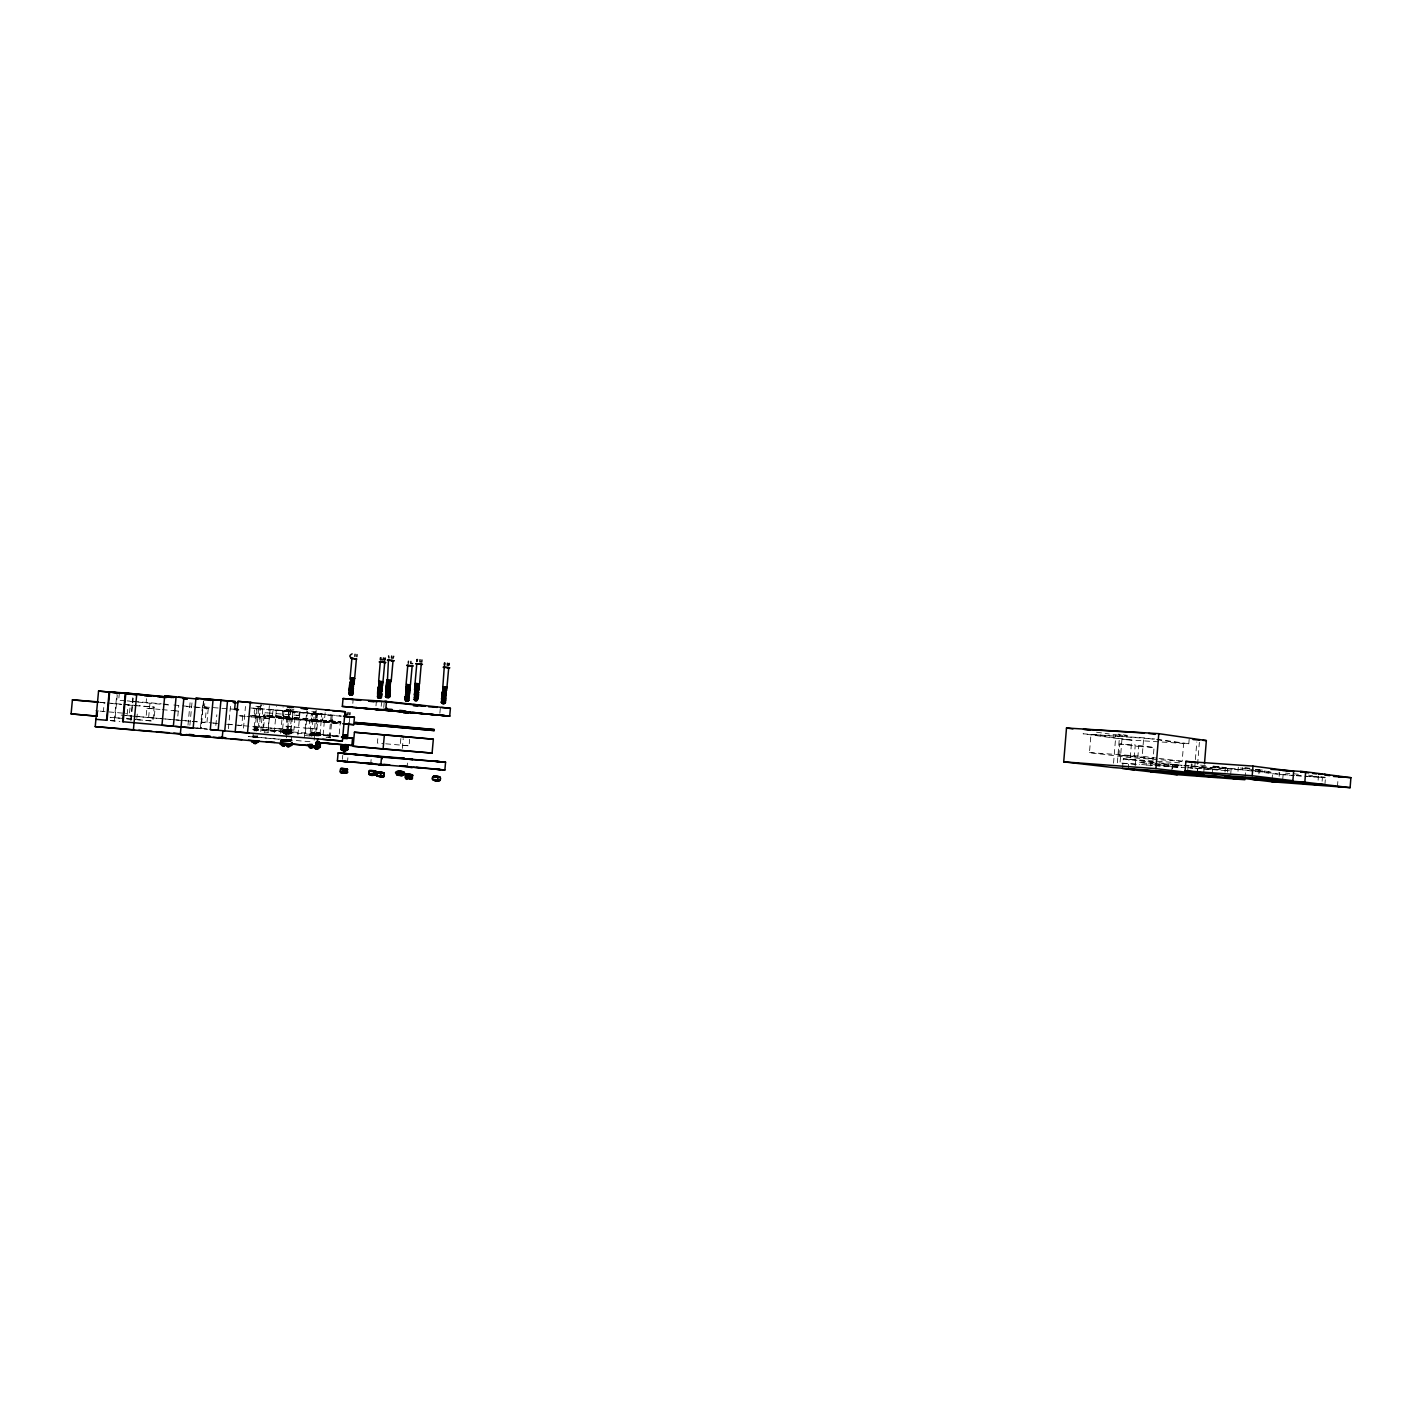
<?xml version="1.0" encoding="UTF-8"?>
<svg xmlns="http://www.w3.org/2000/svg" width="1422" height="1422" viewBox="0 0 1422 1422"><rect width="100%" height="100%" fill="white"/><g stroke="black" fill="none" stroke-linecap="round" stroke-linejoin="round"><path stroke-width="0.75" stroke-dasharray="5 3.75" d="M1272.032 779.825L1272.494 774.012M1294.198 775.541L1278.769 774.421L1278.947 772.235M1279.142 776.341L1279.462 772.448M1282.662 780.287L1283.124 774.546L1254.044 770.902M1318.123 780.145L1318.443 776.092M1322.104 781.265L1322.424 777.39L1313.661 776.288M1324.895 784.766L1325.375 778.669M1337.462 786.544L1337.924 780.571M1189.165 739.28L1188.81 743.759L1126.722 739.778L1127.095 735.387L1118.35 734.161M1128.215 769.106L1128.997 759.366L1135.68 759.917L1135.04 767.72M1130.277 757.659L1131.716 740.098L1090.958 734.499L1089.465 752.611L1130.277 757.659L1182.162 761.303L1183.619 743.422L1143.697 737.84L1090.958 734.499M1153.135 758.69L1134.347 756.344L1135.271 744.986L1119.825 743.973L1118.901 755.26L1153.135 758.69L1154.042 747.492L1135.271 744.986M1137.813 757.624L1138.72 746.479L1119.825 743.973M1158.912 762.654L1177.949 764.983L1177.789 767.08L1139.68 762.476L1139.857 760.308L1156.779 762.388M1156.921 758.139L1142.204 756.273L1143.697 737.84M1150.7 765.889L1151.002 762.068L1153.598 762.21M1171.692 772.199L1172.297 764.663L1178.785 765.214L1159.783 763.312M1172.35 768.627L1172.368 764.698M1187.619 771.897L1188.081 766.156L1215.934 769.569M1190.996 767.773L1191.316 763.792M1192.134 764.041L1191.956 766.227L1229.195 770.813L1229.372 768.68L1211.029 766.387M1195.209 761.801L1194.676 768.413L1197.235 768.715M1195.387 759.597L1196.809 741.982M1197.591 764.325L1199.368 742.337M1197.093 774.137L1197.733 766.138M1197.377 774.315L1198.017 766.351M1203.634 774.261L1204.31 765.836M1212.113 774.297L1212.753 766.476L1219.489 767.045M1225 772.164L1225.337 768.129M1227.417 772.146L1227.701 768.502M1230.67 774.706L1231.168 768.662M1237.993 771.257L1238.313 767.222M1242.401 769.871L1242.579 767.613M1245.05 777.816L1245.672 770.137M1258.914 773.852L1259.234 769.871L1256.995 769.622M1113.55 763.187L1115.861 734.89L1105.125 733.397M1117.354 762.796L1119.629 734.925L1122.278 735.298L1120.003 763.116L1137.671 764.396M1122.509 768.573L1123.309 758.85L1182.535 763.045M439.878 713.275L440.393 707.409M280.703 733.325L283.12 706.876M286.071 718.821L288.079 719.034L283.262 718.59L283.938 711.142L289.59 711.658L286.089 711.32M283.351 729.753L286.8 730.339L282.427 731.015L286.746 731.05L282.587 729.682L284.24 711.178L286.071 711.356M316.928 729.059L286.071 726.322L286.835 717.95L340.249 722.732L309.623 720.101L308.876 728.366L316.928 729.059L317.675 720.741M285.769 729.966L286.817 730.055L288.524 711.551L287.386 711.444L288.915 711.604L287.671 711.498M291.599 711.231C299.562 707.107 287.208 732.988 288.719 710.947L290.141 711.036M286.533 737.876L287.031 732.294M289.164 730.215L291.777 730.712L287.386 730.055L289.59 711.018L288.044 710.876L290.426 711.124M289.555 732.952L291.492 733.645L287.848 733.823L290.195 709.791M250.219 715.533L289.839 718.732L290.55 711.036L341.227 715.959M289.821 734.267L289.964 732.561M291.101 730.375L293.11 711.32M291.208 740.4L286.071 739.955L291.226 740.4L291.919 732.739L251.179 729.166L339.556 736.898L309.96 734.143L311.933 733.805M268.26 727.886L269.131 718.466L260.244 717.755L259.373 727.122L293.91 730.126L295.278 715.088L298.958 715.444L299.313 711.693M297.909 734.996L300.166 710.236M304.326 737.663L306.779 710.733M305.375 733.574L307.436 710.947M310.263 732.134L314.333 732.757L310.12 733.503L314.28 733.468L310.174 732.134L311.809 713.862L313.213 713.951M311.507 736.081C317.515 731.619 308.716 733.13 310.298 732.134M312.964 719.55L311.667 733.628L339.04 736.009L340.338 721.736L312.2 719.55L312.733 713.791L332.588 715.337L332.055 721.132L263.514 715.017L263.354 716.688L291.226 718.928L291.368 717.239L340.925 721.914L340.765 723.585L312.858 721.31M252.405 715.728L314.031 721.505C312.947 707.445 320.43 716.244 314.973 721.523C309.623 722.536 310.316 718.394 311.596 713.844L313.64 714.04M314.529 711.924L316.413 712.12L314.013 712.973L311.791 711.729L315.986 712.102L316.164 710.218M314.155 740.222L314.671 734.712M321.55 721.718L316.466 721.274L317.159 713.72L322.99 714.235L320.501 714.04C324.5 712.955 323.327 723.762 319.239 721.541M323.096 735.121L325.194 712.138M329.069 737.769L331.362 712.6M330.188 737.84L332.481 712.849M342.4 759.295L342.755 755.349M349.35 722.447L349.865 716.848M347.519 761.73L347.875 757.784M352.816 703.357L353.171 699.411M370.769 763.436L371.124 759.544M375.977 705.845L376.332 701.953M377.79 738.711L377.399 743.084L383.638 743.617M381.185 706.307L381.54 702.415M383.744 707.463L384.278 701.455M400.844 738.551L400.257 745.057L409.056 745.839L409.66 739.316M402.355 748.399L403.226 738.622M407.083 767.045L407.439 763.081M146.502 698.7L146.164 702.379L161.273 703.819M121.172 715.106L154.163 717.986L155.016 708.885L146.91 708.227L146.075 717.292L180.47 720.314M148.652 717.47L150.021 702.752L127.145 700.886M145.577 720.421L152.883 721.061L154.18 707.125L139.143 705.721M177.821 716.048L178.745 705.934M187.988 725.131L190.139 702.024M189.89 725.273L192.219 700.228M200.395 728.331L202.724 703.126M203.453 701.064L200.929 728.366L195.312 727.868M203.613 701.153L201.053 728.722L194.636 728.153L207.879 729.29M206.954 722.5L208.359 707.303L204.466 706.93L204.999 701.224M192.326 721.381L205.07 722.483L206.403 708.103M215.842 725.433L216.837 714.786M228.427 728.686L230.773 703.126M269.131 718.466L242.664 716.013L241.776 725.54L234.683 724.936M243.482 728.153L245.473 706.467M252.92 736.916L257.986 737.36L252.92 736.916L253.614 729.379M261.701 704.779C258.004 712.067 262.43 705.899 258.964 716.297C253.365 718.75 252.654 707.765 257.204 708.529M255 731.05L257.4 704.939M256.547 731.175L258.946 705.223M256.547 708.476L254.805 708.334L256.493 708.512L254.165 727.175L258.342 727.851L260.226 708.814L261.31 708.92M260.795 704.708L260.617 706.645L258.164 707.516C250.947 704.921 264.954 707.321 258.626 706.45M260.759 731.566L263.159 705.383M262.786 729.344L264.119 714.928L291.439 717.115L290.106 731.726L262.786 729.344L339.04 736.009M263.639 727.531L265.007 712.706L298.958 715.444M269.362 705.668L268.687 713.062L265.007 712.706M268.029 732.188L270.411 706.094M272.473 715.799L273.006 709.933L292.843 711.462L292.292 717.381L263.514 715.017M274.25 732.757L276.668 706.396M114.293 720.936L116.746 694.789M117.279 694.825L114.826 720.99L110.756 720.616M119.359 692.976L118.684 700.228L125.029 700.726M130.628 720.19L132.904 695.998M131.179 720.243L133.241 698.238M136.832 718.519L137.241 714.093M283.476 740.72L287.031 741.2L280.152 741.164L290.835 741.111L284.116 739.529M316.164 735.885C327.967 735.512 309.409 734.019 317.764 733.556M319.648 735.761L315.631 734.676L317.693 734.303M315.826 735.796L320.039 734.694L315.72 733.912L320.092 733.948L315.826 732.561L317.55 713.755L318.812 713.844L317.621 713.773M257.755 735.867C248.175 736.596 262.839 738.498 253.365 735.849M286.16 734.267L284.151 733.183M280.347 740.684L285.875 740.418L282.285 739.44M290.07 739.422C292.097 740.027 282.516 740.329 289.288 741.182M312.253 734.196L314.155 734.89L310.067 735.974M313.889 734.481C314.369 738.018 306.405 733.432 312.822 734.534M317.142 733.912L320.092 733.948L315.773 733.201L320.163 733.219L316.128 732.828L320.039 734.694L315.826 734.623M281.965 739.316L285.804 741.289L281.503 741.093L286.551 741.235M281.805 740.791L286.64 739.653L290.906 740.364L286.426 740.347L290.763 740.382L287.546 739.422M286.497 741.129L290.817 741.075M282.285 732.454L285.253 732.223M253.827 730.712L257.364 730.553M285.555 740.951L281.538 740.595L282.996 740.951M286.96 709.223L288.897 709.418L286.48 710.289L284.24 709.027M293.945 709.169L291.439 710.058L289.146 708.76M290.959 739.618L286.693 739.564M315.755 734.712L319.968 735.423L315.595 735.37L318.492 735.867M314.12 734.872C304.148 732.49 319.95 734.694 310.12 734.125C320.945 737.147 304.788 734.57 311.56 735.885M314.155 734.89L309.889 734.854L312.716 735.334M285.058 741.004L283.973 740.969M290.106 733.397L287.066 733.645L290.035 734.054M281.716 740.56L282.818 740.631M281.574 740.382C295.829 740.311 272.633 740.258 285.698 739.28M1259.039 769.871L1255.466 769.64M285.52 740.88L283.973 740.773M288.613 732.152L291.563 732.917L287.244 731.441L291.706 731.459L287.386 730.055M319.221 732.863L318.35 732.774M290.177 732.668C282.463 731.957 296.665 732.845 288.684 731.406M257.062 728.295L254.094 727.815L258.502 727.549L254.165 727.175L258.413 728.526L254.023 728.544L258.271 727.531L254.111 727.78L258.413 728.562L256.529 727.851M289.768 732.188C294.621 732.792 282.391 729.699 290.817 730.339M284.009 729.93L282.498 730.286L286.729 731.015L282.48 730.321L286.817 730.055M288.897 709.418L286.178 709.205M283.707 732.366C279.352 731.335 290.497 732.632 284.773 731.068M284.222 732.828L286.604 732.49L284.72 731.779M284.347 731.388L282.356 731.726L283.636 731.992M289.253 731.797C282.143 732.917 298.478 733.805 287.848 733.823M289.181 732.543L287.137 732.899L291.172 734.001M255.64 737.698C248.761 737.147 261.524 737.04 255.782 735.867M257.026 729.29L253.969 729.237L258.217 730.712M289.839 731.441L291.706 731.459L287.315 730.695L291.652 730.73L290.23 730.304M284.72 733.201L286.551 733.219L284.649 732.508M255.267 729.966L258.289 730.019L254.058 729.966L258.36 729.29L256.458 728.579M283.796 730.997C292.025 733.005 276.863 730.41 285.307 731.495M317.213 733.183L320.163 733.219L316.644 732.632M311.4 733.432L314.28 733.468L310.192 732.792L314.333 732.757L310.92 732.188M288.542 732.899C296.345 733.61 283.618 732.579 288.968 733.237M255.16 737.307L253.365 737.343L255.071 737.609M284.222 732.472L286.604 732.49L283.76 731.637M321.496 714.093L321.017 714.075M293.856 711.409L292.168 711.267M317.959 713.791L316.484 713.648L318.226 713.791M1115.861 734.89L1127.095 735.387M283.262 718.59L285.413 718.768M1138.72 746.479L1154.042 747.492M254.858 715.941L257.08 716.119M259.906 716.386L257.684 716.208M288.044 718.608L290.337 718.803M292.95 719.052L290.87 718.874M316.484 721.274L318.777 721.469M310.956 721.185L313.16 721.363M315.648 721.612L313.622 721.434M1089.465 752.611L1142.204 756.273M1118.901 755.26L1134.347 756.344M1245.405 767.916L1249.778 768.236M1177.949 764.983L1182.233 765.303M1184.384 765.445L1229.372 768.68M1139.68 762.476L1152.744 763.418M1154.931 763.578L1181.54 765.676M1183.726 765.676L1248.889 770.333M1251.04 770.493L1270.841 772.11M1285.541 773.159L1289.736 773.461M1187.903 767.649L1218.085 769.835M1283.124 774.546L1294.038 775.346M1296.224 775.488L1307.138 776.288M1309.324 776.448L1322.424 777.39M1121.78 763.116L1139.449 764.396M1141.653 764.556L1152.709 765.356M1154.913 765.516L1192.774 768.182M1194.924 768.324L1229.195 770.813M1296.402 775.701L1325.073 777.781M1146.487 765.036L1153.118 765.516M1155.322 765.676L1181.789 767.596M283.849 711.124L285.075 711.231M273.006 709.933L312.485 713.933M315.56 714.2L317.053 714.324L316.093 714.217M250.912 707.996L289.999 711.036M341.191 716.226L253.098 708.209M256.387 727.371L255.018 727.246M204.466 706.93L234.63 709.294M186.46 706.538L210.065 708.458L193.392 706.858M284.702 729.877L283.405 729.753M289.786 711.018L288.719 710.947M259.604 708.778L260.635 708.867M100.411 702.29L104.233 702.592L103.397 711.409L95.772 710.751M124.532 704.565L130.273 705.01L129.455 713.737L125.634 713.4M313 719.674L340.925 721.914M132.459 705.383L128.104 705.028L126.825 718.768L135.517 719.532M134.628 705.561L154.18 707.125M294.869 718.59L264.03 715.941L312.876 720.527M317.675 732.721C318.724 732.828 314.742 732.472 317.568 732.721M314.031 721.505L340.516 723.638M239.109 715.728L242.664 716.013M173.182 710.662L179.279 711.16M290.372 711.071L289.128 710.982M256.084 708.423L257.133 708.512L255.533 708.405M260.013 708.831L259.782 708.76M315.755 714.235L314.351 732.49L313.302 732.401M309.96 741.697L248.281 736.507L290.212 740.258M286.071 726.322L294.105 726.998M289.288 730.215L287.848 730.09M110.401 720.616L119.928 721.398M193.161 727.708L208.874 729.13M283.458 739.476L285.893 739.707L284.596 739.422M1216.468 766.707L1219.472 767.009M1215.757 766.796L1212.77 766.494M1237.069 769.302C1246.401 770.226 1227.168 768.449 1236.5 769.391M258.342 708.671L259.266 708.76L258.324 708.618M319.95 713.986L320.857 714.075M286.64 711.409L287.528 711.498M312.804 713.915L315.009 714.164M176.399 719.976L190.192 721.185M209.105 722.678L217.726 723.425L213.496 723.087M228.498 724.349L232.799 724.722M257.044 727.424L257.666 727.477M285.413 729.93L286.586 730.037M318.617 732.81L320.163 732.952L321.763 714.111M119.537 718.128L110.098 717.31L140.44 719.976M283.511 733.663L288.613 734.108L283.387 733.699M305.055 735.53L312.804 736.258M385.718 743.795L409.056 745.839M313.587 714.04L315.897 714.217M181.198 720.367L189.89 721.132M192.059 721.327L205.07 722.483M226.578 724.242L293.91 730.126M125.492 715.497L177.448 720.083M311.969 734.481L309.747 734.285M137.685 719.71L152.883 721.061M326.136 737.396L330.544 737.787M255.764 737.147L257.453 737.307L253.294 736.578L257.684 736.596L253.489 735.885M290.799 711.16L291.865 711.196M257.578 708.618L258.537 708.636M319.15 713.933L320.288 713.968M285.875 711.356L286.889 711.391M313.373 714.022L314.493 714.075M100.109 711.142L125.118 713.346M1153.295 762.316L1151.002 762.068M146.91 708.227L160.046 709.454M162.232 709.649L179.119 711.124M291.439 730.41L287.262 731.406L290.23 731.921M289.839 718.732L340.765 723.585M98.776 702.184L121.581 704.21M123.767 704.405L136.992 705.525M100.269 702.432L108.836 703.232M110.969 703.446L121.688 704.441M240.389 715.906L249.206 716.724M251.41 716.919L260.244 717.755M313.018 713.986L312.2 713.897M163.05 703.979L171.724 704.814M173.893 705.01L180.398 705.632M182.567 705.845L191.223 706.663M130.184 701.33L135.517 701.828M137.685 702.041L161.45 704.281M163.619 704.494L172.275 705.312M255.907 706.236L257.897 706.432M311.791 711.729L313.693 711.907M280.578 740.453L284.329 741.218M1123.309 758.85L1157.65 763.045M1155.304 764.005L1181.433 767.169M1159.037 758.388L1182.162 761.303M1213.09 766.049L1253.102 771.204M1255.235 771.471L1278.769 774.421M1200.541 765.089L1206.834 765.871M1308.542 775.168L1312.524 775.683M1320.86 776.75L1325.197 777.301M1293.949 773.764L1298.322 774.332M1244.73 767.898L1248.996 768.431M1257.546 769.515L1263.962 770.333M1240.499 768.004L1253.351 769.622M1255.502 769.906L1272.654 772.075M1126.722 739.778L1083.066 733.805L1154.753 738.978M1096.558 732.206L1102.992 733.094M1156.886 739.28L1188.81 743.759M1135.591 759.899L1128.997 759.366M255.747 730.321L254.04 730.055L254.858 730.553M284.169 732.437C287.937 733.77 284.524 733.77 285.413 734.072M312.182 734.907L314.084 735.601M282.16 741.075L284.222 741.466M254.307 728.899L258.289 729.984L254.431 728.882M257.773 708.565L257.702 708.618M268.438 732.366L264.119 731.992L268.403 732.366"/><path stroke-width="1.5" d="M1292.9 780.678L1293.647 771.364L1252.978 766.103L1185.859 761.374L1185.095 770.795L1227.115 775.79L1292.9 780.678L1252.213 775.737L1185.095 770.795M1305.663 771.791L1350.9 777.692L1350.118 787.664L1304.827 782.171L1305.663 771.791L1270.984 769.338M1155.944 768.644L1158.788 733.663L1066.5 728.011L1063.709 761.854L1113.195 767.542L1203.634 774.261L1155.944 768.644L1063.709 761.854M1204.487 763.738L1206.354 740.56L1158.788 733.663M1252.213 775.737L1252.978 766.103M383.087 749.021L432.092 753.091L433.337 739.209L384.384 734.783L383.087 749.021L353.171 746.266L354.434 732.241L386.997 735.085M434.119 730.57L434.208 729.539L385.273 724.882L355.322 722.483L355.233 723.549L434.119 730.57L355.233 723.549M439.167 776.625C445.459 781.087 429.017 783.344 433.426 776.27C427.578 782.171 443.948 780.571 435.488 779.931M444.197 665.069L444.375 663.061M445.264 667.345L444.233 667.327L442.846 686.79L446.97 687.128L448.712 667.736L447.503 667.558M444.784 665.034L444.979 663.025M447.272 665.229L447.45 663.221M438.349 780.642L437.532 777.283L439.487 777.407M448.73 663.505L448.552 665.514L449.334 663.452M402.159 758.068L338.098 752.949L337.387 760.859L444.873 770.013L445.566 762.192L351.821 754.158L382.34 757.073L382.18 758.85M449.708 716.101L450.401 708.298L386.535 701.508L343.058 698.522L342.329 706.414L449.708 716.101L342.329 706.414M292.114 742.426L291.51 745.626L291.492 742.426M178.23 697.135L183.936 697.562L180.274 734.605L316.964 746.301L317.657 738.818M319.523 743.99L320.288 747.261L318.812 747.83L316.733 743.973M320.288 747.279L320.27 744.062L316.288 743.724M343.644 749.856L340.889 749.394L341.369 745.91L341.084 749.661L346.133 750.585L343.537 750.478M222.17 738.533L222.881 730.712L342.364 741.04L345.031 711.693L237.989 701.348L235.181 731.815L249.223 733.041M340.16 771.595C342.151 764.094 338.863 774.279 341.6 772.448L347.181 773.017L345.475 772.857M345.706 712.351L345.528 714.271L347.875 714.466L348.052 712.546M356.389 658.901C359.019 659.737 344.391 657.853 352.141 653.836M351.892 658.475L350.096 678.081L354.629 678.472L356.407 658.884L350.79 658.35M347.803 749.518L344.977 749.27L345.19 746.834C348.657 743.599 349.297 751.509 345.83 750.087M348.799 722.998L347.679 735.37L346.577 735.281M354.86 656.342L355.038 654.316M347.59 772.324L346.026 768.929L344.604 772.057L347.608 772.288L346.755 768.84M349.776 714.662L349.954 712.742M356.851 656.608L357.029 654.564M316.573 742.533L351.874 745.501L352.549 738.036L341.529 737.058L352.549 738.036M344.213 723.869L353.758 724.722L354.434 717.257L343.431 716.19M372.297 770.671L368.938 771.204L369.027 774.386L368.938 771.186M381.825 662.297L380.261 662.119L378.643 681.387L382.98 681.76L384.74 662.421L379.141 661.923L385.86 662.528L383.549 662.439M380.243 659.79L380.421 657.782M380.954 657.728L380.758 659.737L383.229 659.932L383.407 657.924M372.066 770.635C380.083 770.049 374.768 778.243 369.027 774.457C372.866 774.403 375.657 776.625 373.399 771.559L369.471 770.457L374.697 770.902L370.751 770.973L373.275 771.417M384.811 658.226L384.633 660.217L385.344 658.173M376.528 775.399L377.239 772.235L376.866 776.199L383.709 776.856L384.047 772.733L377.257 772.128L382.909 772.644M391.761 660.483L393.041 660.679L391.246 680.623L387.442 680.427L388.437 660.27L394.214 660.786L391.814 660.697M388.597 655.88L388.97 657.888M380.794 765.178L381.523 757.108L445.566 762.192M385.7 709.702L383.549 709.471L388.881 709.951L385.7 709.702L386.535 701.508M385.184 725.949L385.273 724.882M386.606 709.845L436.145 714.91L356.051 707.623L386.606 709.845L386.766 708.067M391.512 658.102L391.69 656.022M384.136 776.128L381.167 775.897L380.438 772.661L376.759 772.91M393.681 656.289L392.934 658.404M379.87 775.683L382.589 776.145L377.968 776.181L383.638 776.839L384.047 772.733M398.729 775.363C386.375 768.929 414.922 771.133 400.275 775.417M396.542 774.35L402.088 775.63L396.845 775.168L397.218 771.328L403.386 771.719M412.184 665.869L413.215 665.994L407.776 665.478L406.052 684.551L410.425 684.96L412.184 665.869L406.674 665.372L408.452 665.638M408.292 663.221L408.47 661.248M404.168 728.153L404.275 727.14L434.208 729.539M405.608 712.671L405.768 710.964L399.635 710.325M410.905 661.426L410.727 663.416L412.611 663.647M403.741 771.773C404.417 775.061 401.182 778.243 401.2 772.306L404.026 772.484M405.074 777.407C406.728 767.222 404.381 783.095 407.367 778.456M416.948 659.541L416.753 661.568L417.517 659.488M420.077 664.074L421.214 664.234L419.561 683.929L415.028 683.52L416.788 663.861L422.476 664.376L420.077 664.287M420.023 659.684L419.846 661.728L421.783 661.977L421.961 659.932M408.967 778.314L405.412 778.261L412.078 778.829L409.696 777.905L411.1 774.706L412.149 778.847L412.664 774.972L405.803 774.172L412.256 774.741M164.703 695.945L161.966 725.256L173.36 726.269L176.097 696.78L164.703 695.945L198.014 699.091M213.087 699.517L210.296 729.593L218.188 730.268L220.943 700.299L213.087 699.517L195.952 698.255L193.179 728.046L175.493 726.429M234.221 709.329L238.523 709.667L234.63 709.294L235.359 701.561L227.538 700.779L224.765 730.855L210.296 729.593M247.499 732.917L250.308 702.272M97.354 712.102L96.98 716.173L71.1 713.897L72.415 699.855L98.314 701.917M181.572 734.179L95.221 726.624L98.562 691.056L122.559 693.278M106.508 720.279L109.156 691.839M133.65 693.847L125.296 693.029L122.612 721.718L194.174 728.082M123.163 721.772L125.847 693.065L173.928 697.527M133.366 730.197L136.761 693.883M286.089 744.595L279.921 743.493L286.426 745.092L280.205 744.293L282.871 744.506M350.487 678.436L354.611 678.49L353.154 678.401M350.416 679.201L354.291 679.112M354.078 681.405L350.203 681.494L353.296 680.48M378.892 681.725L382.945 681.76L378.785 681.351M377.737 694.523L381.54 694.434L377.47 694.114M377.523 696.78L380.492 696.531M386.037 691.447L389.486 691.252M341.707 746.532L347.999 747.048M344.906 746.497L342.702 746.123M345.386 747.243L343.413 747.012M406.159 687.875L408.398 687.768M405.945 690.114L408.861 689.866M342.4 749.038L345.83 749.038M406.017 690.737L408.789 690.612M343.04 749.181L343.36 748.861M414.637 692.318L418.512 692.23L414.602 691.981M414.691 692.958L418.441 692.994L417.126 693.154M414.424 694.611L418.317 694.54L417.41 694.363M442.846 687.093L446.97 687.128M342.489 747.172L343.253 747.012M347.768 746.354L343.146 746.106M340.765 748.879L345.439 749.767M441.567 701.455L445.406 701.366L444.499 701.206M341.102 769.213L347.377 768.947M369.702 771.275L374.893 771.364L370.751 771.435M377.559 772.981L380.225 772.342M397.538 772.039L400.56 771.471M406.141 775.026L412.824 775.505M433.799 777.016L439.807 776.732M440.145 780.056L437.94 780.66M412.593 778.118L406.514 778.314L410.887 778.741L409.447 778.563M403.812 775.026L397.893 775.079L402.426 774.35M413.606 699.5L417.57 699.428M376.083 774.315L373.826 774.919M432.91 776.927L440.358 777.461M405.288 774.954C423.845 775.097 397.52 774.35 409.909 775.31M384.74 662.421L383.247 662.368M381.398 773.248L384.367 773.461M373.417 771.542L376.03 771.026L372.831 770.706M291.883 744.95L289.395 745.164M340.373 769.142L346.719 768.84M393.041 660.679L391.494 660.626M340.96 746.55L343.306 746.283M317.621 744.524L320.501 744.773M255.587 741.537L253.045 742.088L256.387 741.733M252.938 742.071L258.573 741.84L254.84 742.248M291.279 744.897L285.68 745.164M313.178 746.603L317.373 746.994M316.591 747.688L319.63 747.208M345.83 749.234L342.275 749.767L345.653 749.43M346.115 749.892L347.412 750.212L341.44 748.932M346.861 772.182L341.547 772.342L344.835 772.413M373.168 774.083C364.263 774.652 382.145 775.203 372.582 774.51M381.149 775.879L376.919 776.288L379.532 775.63C386.429 777.781 373.311 774.954 382.322 775.719M383.336 776.003L377.328 775.523M399.813 774.243L402.106 774.688L397.325 774.457M402.995 774.919L400.097 775.488M409.678 777.887L406.923 778.367M437.301 779.825L433.586 779.469M421.285 664.287L420.308 664.252M343.395 769.338L346.204 768.84L344.337 768.644M398.747 772.075L402.426 771.666L398.587 771.435M386.766 680.231L391.21 680.623L388.188 680.285M411.171 774.635L406.816 774.368L408.363 774.421M410.762 778.527L409.678 778.598M447.432 667.736L449.832 667.825L447.148 667.665M415.117 683.52L418.637 683.804M379.319 772.324C376.261 772.359 386.429 772.999 380.776 772.395M438.723 776.625L433.514 776.181L439.131 776.625M386.677 680.214L387.655 680.249M346.221 770.102L341.813 769.284L344.533 769.338M345.279 747.065L346.666 746.692L345.759 746.337M346.257 746.23L347.466 746.319M318.795 744.044L317.693 743.546M319.008 741.644L316.537 741.626M286.889 745.252L290.301 745.555M346.364 748.879L342.88 748.807M284.969 744.701L283.582 744.381M317.462 747.723L318.812 747.83L316.982 747.705M313.036 746.994L309.196 746.674M319.488 743.99L317.799 744.044L319.861 744.773M438.047 779.931L433.426 779.967M349.332 692.052L353.1 692.087L351.803 691.856M397.893 775.168L399.369 774.563C406.905 776.608 393.539 774.012 401.04 774.759M369.471 774.243L370.822 774.35M290.479 744.986L287.155 744.417M406.212 688.497L408.985 688.372M445.708 687.608L442.989 687.91M445.904 689.937L443.095 690.257M414.282 697.562L417.535 697.491M317.23 747.759L313.178 746.621M255.605 741.573L257.009 742.444L252.938 742.408M283.867 744.63L281.343 744.381L282.48 744.221M283.636 744.577L288.115 745.377M445.868 696.087C438.243 695.607 446.757 696.94 445.086 696.318M385.913 690.914L390.321 691.003L388.739 690.754M408.825 698.949L405.11 698.931L406.088 699.215M405.839 689.581L410.051 689.688L409.038 689.51M408.896 698.202L405.128 698.22L406.159 698.486M377.399 696.247L381.665 696.336L380.154 696.087M418.637 689.954L414.797 689.937L415.793 690.239M418.797 689.172L414.869 689.155L415.864 689.474M418.779 688.408L414.94 688.39L415.935 688.71M281.734 742.995L282.32 743.635M418.886 687.626L415.011 687.626L418.939 687.999M281.592 744.435L283.156 744.559L282.249 744.346M343.484 737.431C351.358 737.911 341.973 736.525 344.408 737.307M381.718 691.43L377.95 691.412L381.86 691.767M418.903 686.879L415.028 686.897L416.077 687.182M343.413 738.16L346.364 737.965M351.714 693.776C355.18 694.558 344.462 693.172 352.976 693.616M381.896 690.665L377.968 690.701L379.034 690.968M309.321 745.252L312.253 745.217L308.93 745.519M353.171 691.323C345.386 690.843 353.705 692.176 352.46 691.554M381.985 688.426L378.821 688.621M284.844 744.417L283.725 744.381M353.207 689.812L349.368 689.794L350.452 690.097M346.648 746.657L342.684 746.319L343.609 745.981M342.435 749.216L344.124 749.216M350.665 678.081L352.763 678.241M353.474 686.755L349.652 686.737L353.314 687.057M353.545 685.991L350.363 686.204M380.865 772.644L382.447 772.555M437.727 776.59C441.033 777.07 431.47 775.541 435.754 777.123L438.58 777.141M353.687 684.462L350.505 684.675M254.751 741.68L251.516 741.164L257.009 742.444M349.865 716.848L346.15 716.492M350.399 716.901L349.421 716.795M342.773 745.839L341.458 745.803L343.857 746.035M311.933 745.59L307.667 744.595L311.969 745.306M418.886 690.363L415.135 690.523M342.364 746.657L343.786 746.657M382.038 691.074L377.683 691.003L378.856 691.323M353.474 682.827C343.84 682.898 356.46 683.538 353.225 683.182M390.321 681.938L386.82 682.027L390.499 682.364M381.718 682.987L378.963 683.289M381.967 684.551L378.839 684.8M416.219 683.751L418.957 684.124M380.669 686.879L378.359 686.897L381.931 687.199M318.706 747.243L317.479 747.528M444.055 686.808L445.21 686.915M312.751 745.928L311.791 745.928M312.68 746.639L311.72 746.639M408.665 692.087L405.963 692.39M316.199 744.186L318.955 743.955M388.81 694.309L385.984 694.629M445.761 691.447L442.971 691.767M408.896 693.634L405.821 693.883M408.825 694.38L405.501 694.469L409.003 694.771M389.059 695.909C378.305 695.873 396.809 697.082 386.855 696.78M417.393 699.02L414.549 699.34M343.786 768.591L340.853 768.378L343.093 768.609M381.771 684.142L382.714 684.284L378.981 684.48M445.761 688.763L446.757 688.906L442.989 689.101M312.982 746.301L309.214 746.354M343.217 745.181C352.336 745.146 341.298 744.719 343.449 744.844M408.701 693.225L409.66 693.367L405.963 693.563M290.355 744.844L289.164 745.039M319.168 744.399L316.342 744.008M408.47 774.439L411.154 774.635L409.892 774.492M286.729 745.164L288.542 745.199M346.133 744.524L343.111 744.79M286.142 745.519L289.11 745.59M390.25 682.72L387.371 683.058M308.93 746.977L311.809 747.012M390.41 684.32L386.606 684.355L390.303 684.693M390.339 685.102L386.535 685.137L387.584 685.457M418.708 684.48L415.277 684.569L418.886 684.889M418.921 685.28L415.793 685.564M418.85 686.044L415.135 686.097L418.743 686.417M389.895 686.595L386.393 686.702L387.459 687.004M388.721 687.448L386.322 687.466L387.388 687.786M352.994 688.177L349.51 688.266L353.491 688.621M381.825 689.101L378.145 689.155L381.736 689.457M352.78 690.452L349.297 690.559L352.976 690.861M417.321 699.997L415.26 699.873M315.968 748.239L317.728 748.008M346.044 749.43L344.551 749.945M350.274 694.345L352.052 694.22M445.85 693.758L442.206 693.812L445.744 694.114M445.779 694.505L442.153 694.558L445.673 694.86M408.914 696.656L405.306 696.709L408.807 696.993M378.714 697.42L380.421 697.278M444.446 696.602C448.694 697.189 439.522 696.389 442.9 697.118M408.843 697.384L405.821 697.669M444.375 697.349C448.605 697.953 439.558 697.118 442.829 697.882M406.283 700.406L408.789 700.424L407.474 700.193M444.357 702.717L441.104 702.486L443.753 702.877M343.342 737.769L347.466 737.822L346.044 737.538M345.706 747.065L346.613 747.225L344.817 747.048M407.545 699.446C411.651 700.033 402.675 699.233 406.017 699.962M343.271 738.48L347.395 738.533L346.47 738.338M254.218 742.782L256.92 742.888L254.68 742.817M318.226 744.044L316.342 743.813M282.623 745.092L285.573 745.128M287.493 745.928L289.324 745.715M310.245 747.332L312.716 747.279M445.85 693.065L442.829 693.278M289.181 744.844L284.133 744.63L285.324 744.666M1305.467 772.004L1300.437 771.506M387.477 682.347L386.482 682.4L387.691 682.738M350.63 683.235L350.399 683.52M353.154 683.946L354.096 684.089L350.327 684.284M390.375 683.911L386.34 683.946L387.548 684.284M416.024 684.106L415.011 684.16L416.166 684.497M353.456 685.528L349.457 685.564L350.683 685.902M381.629 685.635L382.589 685.777L378.856 685.991M418.281 691.483L414.655 691.465L415.668 691.767M382.003 686.453L378.785 686.737M415.811 686.399L414.797 686.453L415.953 686.79M378.981 687.199L378.021 687.235L379.194 687.573M381.86 687.964L377.897 688.035L379.123 688.319M378.785 689.457L377.808 689.51L378.999 689.83M381.629 689.919L378.039 689.954L379.105 690.203M442.9 694.114L441.815 694.203L442.989 694.469M406.141 694.771L405.839 695.056M381.967 772.715L379.265 772.839M353.171 687.519L349.581 687.501L350.647 687.804M405.945 697.011L404.915 697.082L406.105 697.367M317.781 747.474L313.444 747.403L318.759 747.883M353.385 685.226L350.434 685.44M390.143 685.937L386.464 685.919L387.513 686.239M290.07 744.861L286.533 744.826M438.332 780.66L434.528 780.305L436.803 780.518M353.527 683.698L350.576 683.911M1325.695 774.617L1324.255 774.563M408.683 686.826C412.86 687.359 402.941 686.63 407.634 687.43M311.827 745.643L309.161 745.928M345.35 746.337L346.399 746.07M442.74 686.719L443.54 686.773M445.868 695.731L441.744 695.66L442.846 695.98M443.131 699.091L441.407 698.735L445.601 699.109L441.691 699.144L443.166 699.464M444.179 699.624C448.481 700.193 438.509 699.428 443.095 700.228M444.428 701.953L441.46 702.13L442.9 702.486M312.04 744.595L309.001 744.559L312.325 744.506M312.289 744.932L309.089 744.879L312.005 744.879M407.545 684.622C414.549 685.315 404.577 684.409 407.048 684.586M381.576 693.332L377.541 693.367M418.352 693.421L414.477 693.509M344.711 735.512L343.662 735.298L346.115 735.245M346.168 736.098L347.572 736.347L343.591 736.027L347.341 735.992L346.115 735.725M345.031 737.023C340.302 736.365 350.079 737.076 346.061 736.454M1271.908 781.62L1278.68 782.189L1275.641 781.887M399.013 771.719L402.622 772.11L399.724 772.11M344.728 772.004L341.884 771.986L344.959 772.484M343.751 772.768L344.995 772.804L343.2 772.715M418.495 691.892L417.055 691.821M398.747 772.573L402.302 772.466L398.818 771.826M387.815 684.693L386.269 684.729L387.477 685.066M350.807 687.057L349.279 687.128L350.541 687.43M350.665 688.586L349.137 688.657L350.399 688.941M346.239 745.626L342.506 745.981M309.125 745.448L307.916 745.341L311.4 745.572M345.119 750.141C349.048 750.123 338.649 749.892 343.786 750.283M418.779 688.817L414.602 688.746L415.757 689.083M379.105 691.732L377.559 691.803L378.785 692.087M350.399 691.643L349.243 691.839M408.558 695.98L405.945 696.176M346.31 737.111L347.537 737.094L346.115 736.827M344.906 771.648C337.921 770.671 347.981 773.657 340.871 771.702M409.287 687.804L408.612 687.573M445.868 689.279L442.846 689.421M316.484 742.355L319.043 742.355L317.835 742.088M316.413 743.084L318.972 743.084L317.764 742.817M310.956 745.626L312.378 745.75M408.736 777.816L406.888 777.798L408.896 778.154M381.629 686.151L379.034 686.364M344.213 770.049L342.098 769.693L346.079 769.658L342.169 768.929L346.417 769.302L342.435 768.538M344.711 736.329L343.289 736.329L344.995 736.667M317.55 747.901L314.458 747.83L316.413 748.061M398.675 772.821L399.653 772.857M417.161 695.287L418.246 695.305L414.566 695.447M284.204 744.755L281.325 744.719L286.266 745.217M408.523 698.593L404.843 698.54L405.981 698.842M387.317 688.568C383.62 687.804 393.272 688.603 388.899 688.017M408.736 689.279L409.785 689.279L406.017 689.368M408.718 696.353L405.039 696.3L406.177 696.62M316.413 741.982L319.363 742.017L317.941 741.733M316.342 742.711L319.63 742.782L316.271 742.497M316.271 743.439L319.239 743.475L317.817 743.191M316.199 744.364L317.337 744.417M287.457 744.79L288.613 744.826M445.69 693.456L441.94 693.403L443.06 693.723M408.772 777.425L406.621 777.39L408.932 777.763M408.701 778.207L405.91 777.532M445.833 691.945L442.029 691.927L443.184 692.212M418.53 687.27L414.673 687.253L415.882 687.555M444.215 700.015L445.744 700.246L441.602 700.353M443.273 702.468L445.601 702.539L444.535 702.344M414.584 696.656L418.441 696.478L417.268 695.891M444.197 698.7L445.939 698.753L444.339 698.504M380.065 694.025L381.878 694.078L380.367 693.847M354.434 678.49L353.456 678.436M410.229 684.924L408.789 684.853M345.884 768.822L343.431 768.627M402.159 771.648L400.897 771.559M252.956 741.84L251.765 741.964L254.254 742.195M317.835 748.985L315.222 748.754L317.853 748.985M344.035 716.332L346.47 716.528M283.085 745.715L281.947 745.608L284.524 745.839M378.519 772.217L379.763 773.124M283.138 745.128L284.809 744.826M288.008 745.963L290.195 746.052L288.915 745.857M316.484 748.274L317.799 748.221M344.053 750.496L346.044 750.603L344.32 750.336M1144.443 733.023L1083.44 729.273L1089.999 730.197M345.848 735.21L347.501 735.37M310.707 747.368L312.822 747.457L311.578 747.279M1193.076 739.529L1199.546 740.133M1202.941 740.347L1206.354 740.56M413.429 704.494L418.032 704.939L414.797 704.708M350.807 694.38L352.994 694.523L351.927 694.416M387.406 696.798L389.575 696.958L385.309 696.425L389.824 696.442L387.655 696.105M379.247 697.455L381.363 697.598L380.492 697.491M415.793 699.908L417.41 699.98M406.816 700.424L408.878 700.566L406.568 700.317M443.291 702.895L445.353 703.037L444.411 702.93M343.555 772.768L340.445 772.448L344.551 772.75M381.807 681.707L382.749 681.742M383.513 701.757L368.298 700.708L377.15 701.739M1343.861 777.105L1333.516 776.448M414.566 705.383L423.258 705.987M413.447 705.721L417.801 706.023M428.662 706.787L437.354 707.392M450.401 708.298L441.638 707.481M371.035 770.564L372.049 770.635M407.439 774.297L408.683 774.386M1282.68 770.582L1293.647 771.364M1346.545 777.39L1350.9 777.692M125.296 693.029L109.69 691.874L107.041 720.314L95.914 719.319M111.627 692.212L171.973 697.473M203.808 699.02L227.538 700.779M252.014 702.592L237.989 701.348M119.359 692.976L123.59 693.278M127.82 693.598L146.857 695.003M235.359 701.561L195.952 698.255M378.785 776.412L382.429 776.75L379.621 776.536M1304.827 782.171L1224.68 776.199L1271.872 781.78L1350.118 787.664M288.826 707.125L293.163 707.445M287.44 707.196L291.741 707.516M302.566 708.334L306.974 708.654M325.389 710.04L329.495 710.342M301.162 708.405L307.632 708.885L301.482 708.12M332.659 710.769L345.031 711.693M343.982 772.715L342.24 772.626M1301.592 782.118C1310.871 782.74 1291.069 781.122 1300.65 782.047M350.025 716.919L354.434 717.257M337.387 760.859L359.482 762.53M363.908 762.867L372.742 763.543M383.798 764.378L388.224 764.716M373.062 763.81L360.477 762.85L382.163 765.018M379.372 764.289L389.859 765.089M399.067 771.346L401.2 772.306M1340.484 786.757C1331.33 786.117 1350.544 787.699 1341.39 786.828M1342.172 776.981L1338.244 776.59L1341.266 776.91M387.815 701.81C393.716 702.201 379.407 701.099 386.82 701.615M1322.691 774.297L1318.621 774.048L1320.718 774.297M180.274 734.605L208.856 736.952M213.247 737.307L226.454 738.391M230.844 738.765L241.847 739.671M248.441 740.204L259.426 741.111M266.021 741.662L274.819 742.373M445.797 667.38L448.783 667.647M345.386 716.421L346.524 716.528M353.171 746.266L432.092 753.091M95.221 726.624L134.503 729.859M138.858 730.233L151.958 731.317M156.313 731.672L169.414 732.757M173.768 733.112L180.31 733.663M185.944 734.534L194.707 735.263M201.284 735.796L210.047 736.525M218.792 737.254L225.369 737.787M437.194 776.519L436.074 776.43M416.575 683.609L418.175 683.751M347.501 724.189L349.172 724.313L347.146 724.118M401.04 736.4L433.337 739.209M344.568 735.103L343.395 734.996M310.6 747.936C307.792 747.705 314.226 748.256 310.938 747.954M254.662 743.404C251.267 743.119 258.502 743.759 255.018 743.439M343.857 751.065C340.8 750.834 347.75 751.42 344.195 751.1M287.884 746.55C284.702 746.301 291.777 746.905 288.239 746.586M400.986 765.8L403.688 765.996L400.329 765.729M373.542 763.65L370.804 763.454L373.204 763.685M409.092 767.187L412.398 767.507L408.381 767.187M344 768.68L347.821 769.693M370.609 774.617L374.288 774.723L371.995 774.279M1302.285 771.648L1305.467 771.968M1300.543 771.666L1301.468 771.737M1342.19 776.839L1344.981 777.123M415.722 700.548C411.882 700.282 419.739 700.886 415.828 700.619M443.202 703.535C439.398 703.25 447.201 703.872 443.273 703.588M350.345 699.109C343.058 698.575 358.113 699.784 350.736 699.251M1215.686 776.519C1224.68 777.407 1205.927 775.665 1214.975 776.554M1254.684 779.54C1245.192 778.598 1264.887 780.411 1255.324 779.469M1131.663 769.338C1141.315 770.28 1122.029 768.502 1131.414 769.426M1274.947 781.94L1271.926 781.638M1153.669 771.862C1163.178 772.786 1143.892 771.026 1153.366 771.95M1236.287 778.936C1245.601 779.843 1226.422 778.083 1235.718 778.989M1174.963 774.315C1184.153 775.221 1165.578 773.515 1174.59 774.386M378.003 709.898C370.982 709.382 385.54 710.556 378.465 710.022M71.1 713.897L97.087 716.173M346.435 735.263L343.786 735.032M310.76 745.608L308.894 745.555M316.377 747.688L315.257 747.474M283.369 745.732L284.507 745.839M410.496 759.33C418.352 760.059 402.568 758.637 410.407 759.366M345.386 753.607C337.903 752.913 353.26 754.3 345.795 753.607M382.127 757.073C389.824 757.802 374.11 756.38 381.807 757.091M344.675 761.517C337.281 760.806 352.549 762.21 345.084 761.481M381.078 765.143C373.577 764.414 389.059 765.836 381.398 765.107M400.346 771.506L398.835 771.364M379.923 772.395L382.642 772.804M372.209 774.777L370.929 774.652M414.549 712.582C422.743 713.4 406.603 711.853 414.78 712.671M354.434 732.241L403.404 736.667M322.723 739.316L328.873 739.867M330.011 739.938L342.364 741.04M343.306 745.981L342.169 745.875M316.004 747.652L314.671 747.51L316.324 747.794M400.737 771.488L403.226 772.448M347.59 716.635L348.621 716.724M325.407 743.084L351.874 745.501M316.786 742.391L330.011 743.599M435.967 776.412L434.545 776.27M342.738 723.691L353.758 724.722M72.415 699.855L98.118 702.237M189.037 734.374L193.321 734.783M206.172 735.974L210.438 736.365M221.139 737.378L225.423 737.769M281.147 742.959L316.964 746.301M391.459 660.395L387.353 660.128L389.184 660.448M419.81 664.003L415.722 663.736L417.481 664.038M447.255 667.487L443.113 667.22L444.162 667.416M355.322 722.483L404.275 727.14M338.098 752.949L381.523 757.108M436.998 780.5L439.7 780.767L436.501 780.234M445.157 686.915L446.064 687.022M352.709 678.258L353.669 678.347M204.146 699.837L211.22 700.388M233.208 702.557L237.616 703.001M182.674 698.398L187.046 698.824M182.94 698.558L187.331 698.984M126.931 693.705L135.677 694.576M144.422 695.429L150.981 696.069M157.54 696.709L166.285 697.562M98.562 691.056L120.337 693.189M126.878 693.829L135.588 694.683M144.297 695.536L148.652 695.962M159.548 697.029L163.903 697.455M401.484 765.729L407.99 766.369M416.664 767.222L444.873 770.013M400.364 765.889L406.87 766.529M413.375 767.169L422.05 768.022M1324.38 774.457L1325.482 774.581M385.362 708.867L392.063 709.418M381.985 662.261L380.261 662.03M343.058 698.522L360.673 700.388M369.489 701.313L373.879 701.775M387.868 702.059L425.409 706.041M374.448 770.866L370.467 770.635L376.297 771.737M408.967 665.656L407.776 665.478M350.505 694.256L348.692 693.972L350.594 693.989M405.892 700.228C401.839 699.677 411.385 700.371 408.096 699.908M1185.859 761.374L1198.462 762.956M1300.757 771.879L1308.72 772.91M1312.702 773.426L1316.683 773.941M1325.375 775.079L1329.73 775.63M445.833 687.999L446.881 688.177L443.06 688.355M390.197 680.747L391.228 680.907L387.335 681.102M390.126 681.511L391.157 681.689L387.264 681.867M445.69 689.51L446.739 689.688L442.917 689.866M408.914 684.995C413.802 685.6 403.244 684.64 407.172 685.475M445.619 690.274L446.686 690.434L442.846 690.612M408.861 685.724C413.784 686.311 402.319 685.404 407.652 686.311M353.1 678.525L354.611 678.756L350.416 678.863M408.789 686.471C413.731 687.039 402.124 686.186 407.581 687.057M408.718 687.217L410.247 687.448L406.141 687.555M408.647 687.964L410.176 688.195L406.07 688.301M408.594 688.692L410.105 688.941L405.999 689.03M1066.5 728.011L1072.935 728.899M381.967 681.885L382.962 682.045L378.821 682.133M381.896 682.631L382.891 682.791L379.123 682.969M353.563 679.361L354.54 679.52L350.345 679.627M381.843 683.378L382.838 683.538L379.052 683.733M353.491 680.125L354.487 680.285L350.665 680.48M353.42 680.889L354.416 681.049L350.612 681.245M381.7 684.889L382.696 685.048L378.927 685.226M353.349 681.653L354.345 681.813L350.541 681.991M389.024 687.644C394.161 688.266 382.127 687.306 387.762 688.248M388.953 688.426C394.054 689.03 382.003 688.106 387.691 689.03M417.197 692.39L418.779 692.638L414.549 692.745M388.881 689.208C394.036 689.812 381.914 688.923 387.619 689.812M388.81 689.972L390.392 690.221L386.482 690.417M444.411 697.74C449.53 698.362 437.816 697.455 443.184 698.344M388.668 691.536L389.664 691.679M444.286 699.251C449.388 699.855 437.603 698.984 443.06 699.837M444.144 700.762L445.726 701.028L441.531 701.117M380.296 694.594L381.807 694.843L377.648 694.931M353.296 682.418L354.274 682.578L350.47 682.756M408.967 690.257L409.98 690.417L405.874 690.523M408.914 691.003L409.909 691.163L405.803 691.27M408.843 691.732L409.838 691.91L406.105 692.087M445.015 697.064C448.57 697.544 438.865 696.744 442.722 697.491M408.772 692.478L409.785 692.656L406.034 692.816M417.606 694.007L418.637 694.185L414.406 694.274M417.535 694.771L418.583 694.949L414.335 695.038M408.629 693.972L409.643 694.132L405.91 694.309M417.464 695.536L418.512 695.713L414.637 695.891M380.225 695.34L381.736 695.589L377.594 695.696M351.856 692.247L353.367 692.496L349.172 692.603M351.785 693.012C356.691 693.616 344.871 692.745 350.559 693.616M316.288 747.421L315.275 747.279M389.148 692.39L390.179 692.55L385.877 692.656M389.077 693.154L390.108 693.332L386.197 693.509M417.321 697.064L418.37 697.242L414.513 697.42M444.606 701.597C448.126 702.077 437.549 701.295 442.846 702.113M389.006 693.936L390.037 694.114L386.144 694.292M417.25 697.829L418.299 698.006L414.442 698.184M388.935 694.718L389.966 694.896L386.073 695.074M417.179 698.593L418.228 698.771L414.371 698.949M352.603 690.043C356.104 690.541 346.079 689.67 350.274 690.47M388.864 695.482L389.895 695.66L386.002 695.838M398.889 772.235L402.568 772.857M1148.745 733.45L1155.126 734.374M446.348 687.306L443.131 687.59M380.616 696.922L381.611 697.1L377.559 697.135M345.066 735.938C339.609 735.192 350.896 736.063 346.239 735.37M418.815 685.653L414.869 685.688L416.024 686.026M446.01 691.092L442.775 691.376M390.446 683.129L386.411 683.164L387.619 683.52M343.075 771.417L345.031 771.719M408.807 685.351C413.002 685.902 403.901 685.12 407.296 685.866M408.736 686.097C412.949 686.648 403.812 685.848 407.225 686.595M445.868 692.603L441.958 692.692L443.113 692.958M390.232 685.457L386.197 685.493L387.406 685.831M390.161 686.239L386.126 686.275L387.335 686.613M388.828 688.799C393.254 689.368 382.767 688.586 387.726 689.421M388.757 689.581C393.147 690.15 382.785 689.35 387.655 690.203M444.304 698.113C448.641 698.7 439.416 697.9 442.775 698.629M343.289 749.59L342.187 749.607M400.435 772.839L399.067 772.626M408.967 777.372L407.225 777.123M445.655 688.355L446.561 688.532L442.917 688.675M381.789 682.24L379.034 682.542M390.09 687.022L386.002 687.093L387.264 687.395M418.335 691.003L415.064 691.288M388.686 690.345L390.037 690.594L386.109 690.683M380.314 693.456L381.611 693.687L378.021 693.829M380.172 694.949L381.487 695.18L377.879 695.322M351.732 692.621L353.012 692.834L349.172 692.941M381.647 683.733L378.91 684.035M353.367 679.734L350.576 680.036M417.766 690.541C420.841 691.003 412.202 690.274 415.739 691.003M408.718 691.341L406.034 691.661M381.807 688.71L377.879 688.746L379.07 689.066M353.527 684.764L349.51 684.8L350.754 685.137M381.665 690.221L377.737 690.257L378.927 690.577M408.114 775.701C418.121 775.754 398.071 774.083 410.709 775.701M417.481 693.598L418.388 693.776L414.495 693.847M389.095 691.199L390.25 691.785L385.949 691.892M353.385 686.293L349.385 686.328L350.612 686.666M389.024 691.981L389.912 692.141L385.966 692.23M444.571 700.442L445.477 700.619L441.638 700.691M408.949 695.518L405.768 695.785M417.215 696.656L418.104 696.833L414.424 696.976M388.953 692.745L389.841 692.923L386.126 693.065M353.243 687.821L349.243 687.857L350.47 688.177M380.9 692.016L377.879 692.159L378.91 692.461M381.452 692.478L377.541 692.514L378.714 692.834M388.881 693.527L389.77 693.705L386.055 693.847M408.736 697.74L404.915 697.793L406.034 698.095M353.1 689.332L349.101 689.386L350.327 689.706M388.739 695.074L389.628 695.251L385.913 695.394M408.612 699.233L404.772 699.269L405.91 699.588M380.563 695.767L377.594 696.016M350.754 691.323L348.923 690.95L350.381 690.861M390.392 681.174L387.513 681.494M445.833 690.683L443.042 691.003M445.69 692.194L442.9 692.514M381.896 685.297L379.105 685.617M353.545 682.062L350.363 682.329M381.683 687.555L378.892 687.875M408.967 692.887L405.892 693.136M417.659 695.962L414.495 696.211M408.772 695.127L406.017 695.429M417.464 698.255L414.62 698.575M352.923 688.941L349.439 689.03L350.523 689.332M442.775 696.744L441.673 696.425L442.971 696.371M415.811 688.319L414.655 687.981L416.006 687.946M415.686 689.848L414.477 689.563L418.815 689.528M442.917 695.234L441.744 694.949L443.113 694.86M416.095 685.262L414.886 684.96L415.864 684.8M343.377 745.572L346.328 745.306M406.799 684.657L407.367 685.12M378.839 693.225L377.772 692.958L381.487 692.87M443.042 695.607L442.029 695.358L445.726 695.269M318.67 744.062L318.173 743.973M390.481 683.538L387.299 683.822M374.395 774.279L369.489 773.728M434.492 777.105L437.532 777.283M343.911 768.893L344.835 769.498M347.217 706.823L352.46 707.303L347.217 706.823M319.292 742.746L317.888 742.622L319.292 742.746M403.386 712.546L408.47 713.009L403.386 712.546M439.771 715.23L444.926 715.693L439.771 715.23M1190.676 773.746L1197.377 774.315L1190.676 773.746M1230.705 776.732L1237.496 777.319L1230.705 776.732M440.091 769.586L434.919 769.16L440.091 769.586M1318.087 784.18L1324.877 784.766L1318.087 784.18M349.616 694.931L352.212 695.18L349.812 694.949M386.162 697.367L388.757 697.633L386.162 697.367M378.039 698.006L380.598 698.238L378.039 698.006M405.608 700.975L408.114 701.206L405.803 700.993M440.784 761.783L435.559 761.321L440.784 761.783M399.351 757.873L404.381 758.317L399.351 757.873M371.604 755.651L376.688 756.113L371.604 755.651M1197.093 774.137L1122.509 768.573L1171.906 774.261L1244.89 779.736L1197.093 774.137M1187.459 773.817L1150.345 771.044L1217.481 777.319L1187.459 773.817M1293.309 781.709L1253.422 778.741L1321.802 785.157L1293.309 781.709"/></g></svg>
